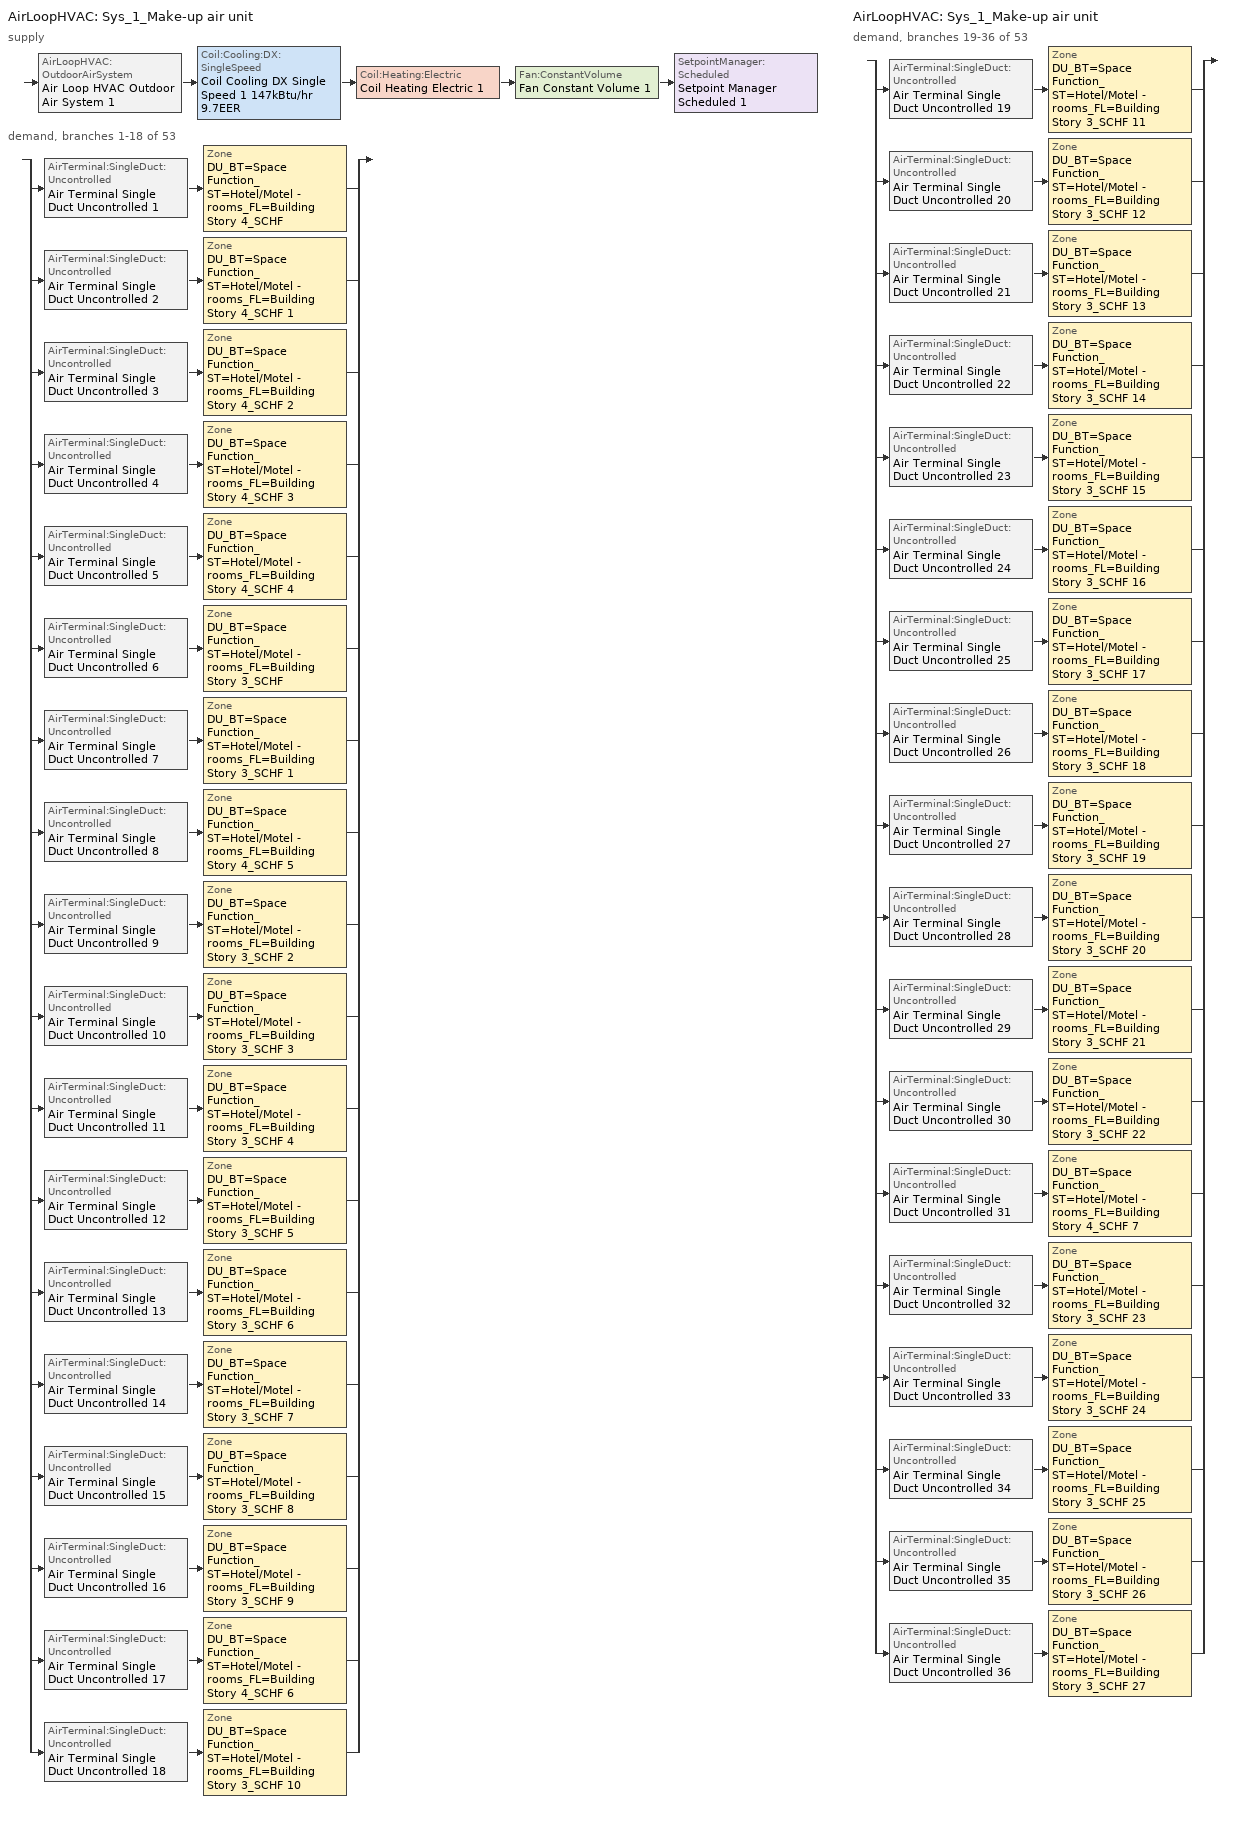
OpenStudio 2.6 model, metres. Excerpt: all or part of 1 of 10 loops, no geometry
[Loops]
AirLoopHVAC 'Sys_1_Make-up air unit'
 supply: AirLoopHVAC:OutdoorAirSystem 'Air Loop HVAC Outdoor Air System 1' > Coil:Cooling:DX:SingleSpeed 'Coil Cooling DX Single Speed 1 147kBtu/hr 9.7EER' > Coil:Heating:Electric 'Coil Heating Electric 1' > Fan:ConstantVolume 'Fan Constant Volume 1' > SetpointManager:Scheduled 'Setpoint Manager Scheduled 1'
 demand, branches 1-18 of 53: split
  | AirTerminal:SingleDuct:Uncontrolled 'Air Terminal Single Duct Uncontrolled 1' > Zone 'DU_BT=Space Function_ST=Hotel/Motel - rooms_FL=Building Story 4_SCHF'
  | AirTerminal:SingleDuct:Uncontrolled 'Air Terminal Single Duct Uncontrolled 2' > Zone 'DU_BT=Space Function_ST=Hotel/Motel - rooms_FL=Building Story 4_SCHF 1'
  | AirTerminal:SingleDuct:Uncontrolled 'Air Terminal Single Duct Uncontrolled 3' > Zone 'DU_BT=Space Function_ST=Hotel/Motel - rooms_FL=Building Story 4_SCHF 2'
  | AirTerminal:SingleDuct:Uncontrolled 'Air Terminal Single Duct Uncontrolled 4' > Zone 'DU_BT=Space Function_ST=Hotel/Motel - rooms_FL=Building Story 4_SCHF 3'
  | AirTerminal:SingleDuct:Uncontrolled 'Air Terminal Single Duct Uncontrolled 5' > Zone 'DU_BT=Space Function_ST=Hotel/Motel - rooms_FL=Building Story 4_SCHF 4'
  | AirTerminal:SingleDuct:Uncontrolled 'Air Terminal Single Duct Uncontrolled 6' > Zone 'DU_BT=Space Function_ST=Hotel/Motel - rooms_FL=Building Story 3_SCHF'
  | AirTerminal:SingleDuct:Uncontrolled 'Air Terminal Single Duct Uncontrolled 7' > Zone 'DU_BT=Space Function_ST=Hotel/Motel - rooms_FL=Building Story 3_SCHF 1'
  | AirTerminal:SingleDuct:Uncontrolled 'Air Terminal Single Duct Uncontrolled 8' > Zone 'DU_BT=Space Function_ST=Hotel/Motel - rooms_FL=Building Story 4_SCHF 5'
  | AirTerminal:SingleDuct:Uncontrolled 'Air Terminal Single Duct Uncontrolled 9' > Zone 'DU_BT=Space Function_ST=Hotel/Motel - rooms_FL=Building Story 3_SCHF 2'
  | AirTerminal:SingleDuct:Uncontrolled 'Air Terminal Single Duct Uncontrolled 10' > Zone 'DU_BT=Space Function_ST=Hotel/Motel - rooms_FL=Building Story 3_SCHF 3'
  | AirTerminal:SingleDuct:Uncontrolled 'Air Terminal Single Duct Uncontrolled 11' > Zone 'DU_BT=Space Function_ST=Hotel/Motel - rooms_FL=Building Story 3_SCHF 4'
  | AirTerminal:SingleDuct:Uncontrolled 'Air Terminal Single Duct Uncontrolled 12' > Zone 'DU_BT=Space Function_ST=Hotel/Motel - rooms_FL=Building Story 3_SCHF 5'
  | AirTerminal:SingleDuct:Uncontrolled 'Air Terminal Single Duct Uncontrolled 13' > Zone 'DU_BT=Space Function_ST=Hotel/Motel - rooms_FL=Building Story 3_SCHF 6'
  | AirTerminal:SingleDuct:Uncontrolled 'Air Terminal Single Duct Uncontrolled 14' > Zone 'DU_BT=Space Function_ST=Hotel/Motel - rooms_FL=Building Story 3_SCHF 7'
  | AirTerminal:SingleDuct:Uncontrolled 'Air Terminal Single Duct Uncontrolled 15' > Zone 'DU_BT=Space Function_ST=Hotel/Motel - rooms_FL=Building Story 3_SCHF 8'
  | AirTerminal:SingleDuct:Uncontrolled 'Air Terminal Single Duct Uncontrolled 16' > Zone 'DU_BT=Space Function_ST=Hotel/Motel - rooms_FL=Building Story 3_SCHF 9'
  | AirTerminal:SingleDuct:Uncontrolled 'Air Terminal Single Duct Uncontrolled 17' > Zone 'DU_BT=Space Function_ST=Hotel/Motel - rooms_FL=Building Story 4_SCHF 6'
  | AirTerminal:SingleDuct:Uncontrolled 'Air Terminal Single Duct Uncontrolled 18' > Zone 'DU_BT=Space Function_ST=Hotel/Motel - rooms_FL=Building Story 3_SCHF 10'
AirLoopHVAC 'Sys_1_Make-up air unit'
 demand, branches 19-36 of 53: split
  | AirTerminal:SingleDuct:Uncontrolled 'Air Terminal Single Duct Uncontrolled 19' > Zone 'DU_BT=Space Function_ST=Hotel/Motel - rooms_FL=Building Story 3_SCHF 11'
  | AirTerminal:SingleDuct:Uncontrolled 'Air Terminal Single Duct Uncontrolled 20' > Zone 'DU_BT=Space Function_ST=Hotel/Motel - rooms_FL=Building Story 3_SCHF 12'
  | AirTerminal:SingleDuct:Uncontrolled 'Air Terminal Single Duct Uncontrolled 21' > Zone 'DU_BT=Space Function_ST=Hotel/Motel - rooms_FL=Building Story 3_SCHF 13'
  | AirTerminal:SingleDuct:Uncontrolled 'Air Terminal Single Duct Uncontrolled 22' > Zone 'DU_BT=Space Function_ST=Hotel/Motel - rooms_FL=Building Story 3_SCHF 14'
  | AirTerminal:SingleDuct:Uncontrolled 'Air Terminal Single Duct Uncontrolled 23' > Zone 'DU_BT=Space Function_ST=Hotel/Motel - rooms_FL=Building Story 3_SCHF 15'
  | AirTerminal:SingleDuct:Uncontrolled 'Air Terminal Single Duct Uncontrolled 24' > Zone 'DU_BT=Space Function_ST=Hotel/Motel - rooms_FL=Building Story 3_SCHF 16'
  | AirTerminal:SingleDuct:Uncontrolled 'Air Terminal Single Duct Uncontrolled 25' > Zone 'DU_BT=Space Function_ST=Hotel/Motel - rooms_FL=Building Story 3_SCHF 17'
  | AirTerminal:SingleDuct:Uncontrolled 'Air Terminal Single Duct Uncontrolled 26' > Zone 'DU_BT=Space Function_ST=Hotel/Motel - rooms_FL=Building Story 3_SCHF 18'
  | AirTerminal:SingleDuct:Uncontrolled 'Air Terminal Single Duct Uncontrolled 27' > Zone 'DU_BT=Space Function_ST=Hotel/Motel - rooms_FL=Building Story 3_SCHF 19'
  | AirTerminal:SingleDuct:Uncontrolled 'Air Terminal Single Duct Uncontrolled 28' > Zone 'DU_BT=Space Function_ST=Hotel/Motel - rooms_FL=Building Story 3_SCHF 20'
  | AirTerminal:SingleDuct:Uncontrolled 'Air Terminal Single Duct Uncontrolled 29' > Zone 'DU_BT=Space Function_ST=Hotel/Motel - rooms_FL=Building Story 3_SCHF 21'
  | AirTerminal:SingleDuct:Uncontrolled 'Air Terminal Single Duct Uncontrolled 30' > Zone 'DU_BT=Space Function_ST=Hotel/Motel - rooms_FL=Building Story 3_SCHF 22'
  | AirTerminal:SingleDuct:Uncontrolled 'Air Terminal Single Duct Uncontrolled 31' > Zone 'DU_BT=Space Function_ST=Hotel/Motel - rooms_FL=Building Story 4_SCHF 7'
  | AirTerminal:SingleDuct:Uncontrolled 'Air Terminal Single Duct Uncontrolled 32' > Zone 'DU_BT=Space Function_ST=Hotel/Motel - rooms_FL=Building Story 3_SCHF 23'
  | AirTerminal:SingleDuct:Uncontrolled 'Air Terminal Single Duct Uncontrolled 33' > Zone 'DU_BT=Space Function_ST=Hotel/Motel - rooms_FL=Building Story 3_SCHF 24'
  | AirTerminal:SingleDuct:Uncontrolled 'Air Terminal Single Duct Uncontrolled 34' > Zone 'DU_BT=Space Function_ST=Hotel/Motel - rooms_FL=Building Story 3_SCHF 25'
  | AirTerminal:SingleDuct:Uncontrolled 'Air Terminal Single Duct Uncontrolled 35' > Zone 'DU_BT=Space Function_ST=Hotel/Motel - rooms_FL=Building Story 3_SCHF 26'
  | AirTerminal:SingleDuct:Uncontrolled 'Air Terminal Single Duct Uncontrolled 36' > Zone 'DU_BT=Space Function_ST=Hotel/Motel - rooms_FL=Building Story 3_SCHF 27'
[Sizing:Zone] Zone Cooling Design Supply Air Temperature Input Method=SupplyAirTemperature; Zone Cooling Design Supply Air Temperature {C}=13; Zone Cooling Design Supply Air Temperature Difference {deltaC}=11.11; Zone Heating Design Supply Air Temperature Input Method=SupplyAirTemperature; Zone Heating Design Supply Air Temperature {C}=43; Zone Heating Design Supply Air Temperature Difference {deltaC}=11.11; Zone Cooling Design Supply Air Humidity Ratio {kg-H2O/kg-air}=0.0085; Zone Heating Design Supply Air Humidity Ratio {kg-H2O/kg-air}=0.008; Zone Heating Sizing Factor=1.3; Zone Cooling Sizing Factor=1.1; Cooling Design Air Flow Method=DesignDay; Heating Design Air Flow Method=DesignDay; Account for Dedicated Outdoor Air System=No; Dedicated Outdoor Air System Control Strategy=NeutralSupplyAir; Dedicated Outdoor Air Low Setpoint Temperature for Design {C}=autosize; Dedicated Outdoor Air High Setpoint Temperature for Design {C}=autosize
DU_BT=Space Function_ST=Hotel/Motel - rooms_FL=Building Story 4_SCHF; DU_BT=Space Function_ST=Hotel/Motel - rooms_FL=Building Story 4_SCHF 1; DU_BT=Space Function_ST=Hotel/Motel - rooms_FL=Building Story 4_SCHF 2; DU_BT=Space Function_ST=Hotel/Motel - rooms_FL=Building Story 4_SCHF 3; DU_BT=Space Function_ST=Hotel/Motel - rooms_FL=Building Story 4_SCHF 4; DU_BT=Space Function_ST=Hotel/Motel - rooms_FL=Building Story 3_SCHF; DU_BT=Space Function_ST=Hotel/Motel - rooms_FL=Building Story 3_SCHF 1; DU_BT=Space Function_ST=Hotel/Motel - rooms_FL=Building Story 4_SCHF 5; DU_BT=Space Function_ST=Hotel/Motel - rooms_FL=Building Story 3_SCHF 2; DU_BT=Space Function_ST=Hotel/Motel - rooms_FL=Building Story 3_SCHF 3; DU_BT=Space Function_ST=Hotel/Motel - rooms_FL=Building Story 3_SCHF 4; DU_BT=Space Function_ST=Hotel/Motel - rooms_FL=Building Story 3_SCHF 5; DU_BT=Space Function_ST=Hotel/Motel - rooms_FL=Building Story 3_SCHF 6; DU_BT=Space Function_ST=Hotel/Motel - rooms_FL=Building Story 3_SCHF 7; DU_BT=Space Function_ST=Hotel/Motel - rooms_FL=Building Story 3_SCHF 8; DU_BT=Space Function_ST=Hotel/Motel - rooms_FL=Building Story 3_SCHF 9; DU_BT=Space Function_ST=Hotel/Motel - rooms_FL=Building Story 4_SCHF 6; DU_BT=Space Function_ST=Hotel/Motel - rooms_FL=Building Story 3_SCHF 10; DU_BT=Space Function_ST=Hotel/Motel - rooms_FL=Building Story 3_SCHF 11; DU_BT=Space Function_ST=Hotel/Motel - rooms_FL=Building Story 3_SCHF 12; DU_BT=Space Function_ST=Hotel/Motel - rooms_FL=Building Story 3_SCHF 13; DU_BT=Space Function_ST=Hotel/Motel - rooms_FL=Building Story 3_SCHF 14; DU_BT=Space Function_ST=Hotel/Motel - rooms_FL=Building Story 3_SCHF 15; DU_BT=Space Function_ST=Hotel/Motel - rooms_FL=Building Story 3_SCHF 16; DU_BT=Space Function_ST=Hotel/Motel - rooms_FL=Building Story 3_SCHF 17; DU_BT=Space Function_ST=Hotel/Motel - rooms_FL=Building Story 3_SCHF 18; DU_BT=Space Function_ST=Hotel/Motel - rooms_FL=Building Story 3_SCHF 19; DU_BT=Space Function_ST=Hotel/Motel - rooms_FL=Building Story 3_SCHF 20; DU_BT=Space Function_ST=Hotel/Motel - rooms_FL=Building Story 3_SCHF 21; DU_BT=Space Function_ST=Hotel/Motel - rooms_FL=Building Story 3_SCHF 22; DU_BT=Space Function_ST=Hotel/Motel - rooms_FL=Building Story 4_SCHF 7; DU_BT=Space Function_ST=Hotel/Motel - rooms_FL=Building Story 3_SCHF 23; DU_BT=Space Function_ST=Hotel/Motel - rooms_FL=Building Story 3_SCHF 24; DU_BT=Space Function_ST=Hotel/Motel - rooms_FL=Building Story 3_SCHF 25; DU_BT=Space Function_ST=Hotel/Motel - rooms_FL=Building Story 3_SCHF 26; DU_BT=Space Function_ST=Hotel/Motel - rooms_FL=Building Story 3_SCHF 27
[Zone equipment]
DU_BT=Space Function_ST=Hotel/Motel - rooms_FL=Building Story 4_SCHF: DU_BT=Space Function_ST=Hotel/Motel - rooms_FL=Building Story 4_SCHF PTAC, Zone HVAC Baseboard Convective Electric 1, Air Terminal Single Duct Uncontrolled 1
DU_BT=Space Function_ST=Hotel/Motel - rooms_FL=Building Story 4_SCHF 1: DU_BT=Space Function_ST=Hotel/Motel - rooms_FL=Building Story 4_SCHF 1 PTAC, Zone HVAC Baseboard Convective Electric 2, Air Terminal Single Duct Uncontrolled 2
DU_BT=Space Function_ST=Hotel/Motel - rooms_FL=Building Story 4_SCHF 2: DU_BT=Space Function_ST=Hotel/Motel - rooms_FL=Building Story 4_SCHF 2 PTAC, Zone HVAC Baseboard Convective Electric 3, Air Terminal Single Duct Uncontrolled 3
DU_BT=Space Function_ST=Hotel/Motel - rooms_FL=Building Story 4_SCHF 3: DU_BT=Space Function_ST=Hotel/Motel - rooms_FL=Building Story 4_SCHF 3 PTAC, Zone HVAC Baseboard Convective Electric 4, Air Terminal Single Duct Uncontrolled 4
DU_BT=Space Function_ST=Hotel/Motel - rooms_FL=Building Story 4_SCHF 4: DU_BT=Space Function_ST=Hotel/Motel - rooms_FL=Building Story 4_SCHF 4 PTAC, Zone HVAC Baseboard Convective Electric 5, Air Terminal Single Duct Uncontrolled 5
DU_BT=Space Function_ST=Hotel/Motel - rooms_FL=Building Story 3_SCHF: DU_BT=Space Function_ST=Hotel/Motel - rooms_FL=Building Story 3_SCHF PTAC, Zone HVAC Baseboard Convective Electric 6, Air Terminal Single Duct Uncontrolled 6
DU_BT=Space Function_ST=Hotel/Motel - rooms_FL=Building Story 3_SCHF 1: DU_BT=Space Function_ST=Hotel/Motel - rooms_FL=Building Story 3_SCHF 1 PTAC, Zone HVAC Baseboard Convective Electric 7, Air Terminal Single Duct Uncontrolled 7
DU_BT=Space Function_ST=Hotel/Motel - rooms_FL=Building Story 4_SCHF 5: DU_BT=Space Function_ST=Hotel/Motel - rooms_FL=Building Story 4_SCHF 5 PTAC, Zone HVAC Baseboard Convective Electric 8, Air Terminal Single Duct Uncontrolled 8
DU_BT=Space Function_ST=Hotel/Motel - rooms_FL=Building Story 3_SCHF 2: DU_BT=Space Function_ST=Hotel/Motel - rooms_FL=Building Story 3_SCHF 2 PTAC, Zone HVAC Baseboard Convective Electric 9, Air Terminal Single Duct Uncontrolled 9
DU_BT=Space Function_ST=Hotel/Motel - rooms_FL=Building Story 3_SCHF 3: DU_BT=Space Function_ST=Hotel/Motel - rooms_FL=Building Story 3_SCHF 3 PTAC, Zone HVAC Baseboard Convective Electric 10, Air Terminal Single Duct Uncontrolled 10
DU_BT=Space Function_ST=Hotel/Motel - rooms_FL=Building Story 3_SCHF 4: DU_BT=Space Function_ST=Hotel/Motel - rooms_FL=Building Story 3_SCHF 4 PTAC, Zone HVAC Baseboard Convective Electric 11, Air Terminal Single Duct Uncontrolled 11
DU_BT=Space Function_ST=Hotel/Motel - rooms_FL=Building Story 3_SCHF 5: DU_BT=Space Function_ST=Hotel/Motel - rooms_FL=Building Story 3_SCHF 5 PTAC, Zone HVAC Baseboard Convective Electric 12, Air Terminal Single Duct Uncontrolled 12
DU_BT=Space Function_ST=Hotel/Motel - rooms_FL=Building Story 3_SCHF 6: DU_BT=Space Function_ST=Hotel/Motel - rooms_FL=Building Story 3_SCHF 6 PTAC, Zone HVAC Baseboard Convective Electric 13, Air Terminal Single Duct Uncontrolled 13
DU_BT=Space Function_ST=Hotel/Motel - rooms_FL=Building Story 3_SCHF 7: DU_BT=Space Function_ST=Hotel/Motel - rooms_FL=Building Story 3_SCHF 7 PTAC, Zone HVAC Baseboard Convective Electric 14, Air Terminal Single Duct Uncontrolled 14
DU_BT=Space Function_ST=Hotel/Motel - rooms_FL=Building Story 3_SCHF 8: DU_BT=Space Function_ST=Hotel/Motel - rooms_FL=Building Story 3_SCHF 8 PTAC, Zone HVAC Baseboard Convective Electric 15, Air Terminal Single Duct Uncontrolled 15
DU_BT=Space Function_ST=Hotel/Motel - rooms_FL=Building Story 3_SCHF 9: DU_BT=Space Function_ST=Hotel/Motel - rooms_FL=Building Story 3_SCHF 9 PTAC, Zone HVAC Baseboard Convective Electric 16, Air Terminal Single Duct Uncontrolled 16
DU_BT=Space Function_ST=Hotel/Motel - rooms_FL=Building Story 4_SCHF 6: DU_BT=Space Function_ST=Hotel/Motel - rooms_FL=Building Story 4_SCHF 6 PTAC, Zone HVAC Baseboard Convective Electric 17, Air Terminal Single Duct Uncontrolled 17
DU_BT=Space Function_ST=Hotel/Motel - rooms_FL=Building Story 3_SCHF 10: DU_BT=Space Function_ST=Hotel/Motel - rooms_FL=Building Story 3_SCHF 10 PTAC, Zone HVAC Baseboard Convective Electric 18, Air Terminal Single Duct Uncontrolled 18
DU_BT=Space Function_ST=Hotel/Motel - rooms_FL=Building Story 3_SCHF 11: DU_BT=Space Function_ST=Hotel/Motel - rooms_FL=Building Story 3_SCHF 11 PTAC, Zone HVAC Baseboard Convective Electric 19, Air Terminal Single Duct Uncontrolled 19
DU_BT=Space Function_ST=Hotel/Motel - rooms_FL=Building Story 3_SCHF 12: DU_BT=Space Function_ST=Hotel/Motel - rooms_FL=Building Story 3_SCHF 12 PTAC, Zone HVAC Baseboard Convective Electric 20, Air Terminal Single Duct Uncontrolled 20
DU_BT=Space Function_ST=Hotel/Motel - rooms_FL=Building Story 3_SCHF 13: DU_BT=Space Function_ST=Hotel/Motel - rooms_FL=Building Story 3_SCHF 13 PTAC, Zone HVAC Baseboard Convective Electric 21, Air Terminal Single Duct Uncontrolled 21
DU_BT=Space Function_ST=Hotel/Motel - rooms_FL=Building Story 3_SCHF 14: DU_BT=Space Function_ST=Hotel/Motel - rooms_FL=Building Story 3_SCHF 14 PTAC, Zone HVAC Baseboard Convective Electric 22, Air Terminal Single Duct Uncontrolled 22
DU_BT=Space Function_ST=Hotel/Motel - rooms_FL=Building Story 3_SCHF 15: DU_BT=Space Function_ST=Hotel/Motel - rooms_FL=Building Story 3_SCHF 15 PTAC, Zone HVAC Baseboard Convective Electric 23, Air Terminal Single Duct Uncontrolled 23
DU_BT=Space Function_ST=Hotel/Motel - rooms_FL=Building Story 3_SCHF 16: DU_BT=Space Function_ST=Hotel/Motel - rooms_FL=Building Story 3_SCHF 16 PTAC, Zone HVAC Baseboard Convective Electric 24, Air Terminal Single Duct Uncontrolled 24
DU_BT=Space Function_ST=Hotel/Motel - rooms_FL=Building Story 3_SCHF 17: DU_BT=Space Function_ST=Hotel/Motel - rooms_FL=Building Story 3_SCHF 17 PTAC, Zone HVAC Baseboard Convective Electric 25, Air Terminal Single Duct Uncontrolled 25
DU_BT=Space Function_ST=Hotel/Motel - rooms_FL=Building Story 3_SCHF 18: DU_BT=Space Function_ST=Hotel/Motel - rooms_FL=Building Story 3_SCHF 18 PTAC, Zone HVAC Baseboard Convective Electric 26, Air Terminal Single Duct Uncontrolled 26
DU_BT=Space Function_ST=Hotel/Motel - rooms_FL=Building Story 3_SCHF 19: DU_BT=Space Function_ST=Hotel/Motel - rooms_FL=Building Story 3_SCHF 19 PTAC, Zone HVAC Baseboard Convective Electric 27, Air Terminal Single Duct Uncontrolled 27
DU_BT=Space Function_ST=Hotel/Motel - rooms_FL=Building Story 3_SCHF 20: DU_BT=Space Function_ST=Hotel/Motel - rooms_FL=Building Story 3_SCHF 20 PTAC, Zone HVAC Baseboard Convective Electric 28, Air Terminal Single Duct Uncontrolled 28
DU_BT=Space Function_ST=Hotel/Motel - rooms_FL=Building Story 3_SCHF 21: DU_BT=Space Function_ST=Hotel/Motel - rooms_FL=Building Story 3_SCHF 21 PTAC, Zone HVAC Baseboard Convective Electric 29, Air Terminal Single Duct Uncontrolled 29
DU_BT=Space Function_ST=Hotel/Motel - rooms_FL=Building Story 3_SCHF 22: DU_BT=Space Function_ST=Hotel/Motel - rooms_FL=Building Story 3_SCHF 22 PTAC, Zone HVAC Baseboard Convective Electric 30, Air Terminal Single Duct Uncontrolled 30
DU_BT=Space Function_ST=Hotel/Motel - rooms_FL=Building Story 4_SCHF 7: DU_BT=Space Function_ST=Hotel/Motel - rooms_FL=Building Story 4_SCHF 7 PTAC, Zone HVAC Baseboard Convective Electric 31, Air Terminal Single Duct Uncontrolled 31
DU_BT=Space Function_ST=Hotel/Motel - rooms_FL=Building Story 3_SCHF 23: DU_BT=Space Function_ST=Hotel/Motel - rooms_FL=Building Story 3_SCHF 23 PTAC, Zone HVAC Baseboard Convective Electric 32, Air Terminal Single Duct Uncontrolled 32
DU_BT=Space Function_ST=Hotel/Motel - rooms_FL=Building Story 3_SCHF 24: DU_BT=Space Function_ST=Hotel/Motel - rooms_FL=Building Story 3_SCHF 24 PTAC, Zone HVAC Baseboard Convective Electric 33, Air Terminal Single Duct Uncontrolled 33
DU_BT=Space Function_ST=Hotel/Motel - rooms_FL=Building Story 3_SCHF 25: DU_BT=Space Function_ST=Hotel/Motel - rooms_FL=Building Story 3_SCHF 25 PTAC, Zone HVAC Baseboard Convective Electric 34, Air Terminal Single Duct Uncontrolled 34
DU_BT=Space Function_ST=Hotel/Motel - rooms_FL=Building Story 3_SCHF 26: DU_BT=Space Function_ST=Hotel/Motel - rooms_FL=Building Story 3_SCHF 26 PTAC, Zone HVAC Baseboard Convective Electric 35, Air Terminal Single Duct Uncontrolled 35
DU_BT=Space Function_ST=Hotel/Motel - rooms_FL=Building Story 3_SCHF 27: DU_BT=Space Function_ST=Hotel/Motel - rooms_FL=Building Story 3_SCHF 27 PTAC, Zone HVAC Baseboard Convective Electric 36, Air Terminal Single Duct Uncontrolled 36
[AirLoopHVAC]
Sys_1_Make-up air unit: Availability Schedule=Sys_1_Make-up air unit Occ Sch; Design Supply Air Flow Rate {m3/s}=AutoSize
[Sizing:System]
Sys_1_Make-up air unit: Type of Load to Size On=VentilationRequirement; Design Outdoor Air Flow Rate {m3/s}=Autosize; Minimum System Air Flow Ratio=1; Preheat Design Temperature {C}=7; Preheat Design Humidity Ratio {kg-H2O/kg-Air}=0.008; Precool Design Temperature {C}=13; Precool Design Humidity Ratio {kg-H2O/kg-Air}=0.008; Central Cooling Design Supply Air Temperature {C}=13; Central Heating Design Supply Air Temperature {C}=43; Sizing Option=NonCoincident; 100% Outdoor Air in Cooling=Yes; 100% Outdoor Air in Heating=Yes; Central Cooling Design Supply Air Humidity Ratio {kg-H2O/kg-Air}=0.0085; Central Heating Design Supply Air Humidity Ratio {kg-H2O/kg-Air}=0.008; Cooling Design Air Flow Method=DesignDay; Cooling Design Air Flow Rate {m3/s}=0; Heating Design Air Flow Method=DesignDay; Heating Design Air Flow Rate {m3/s}=0; System Outdoor Air Method=ZoneSum; Zone Maximum Outdoor Air Fraction=1; Cooling Supply Air Flow Rate Per Floor Area {m3/s-m2}=0.00996765; Cooling Fraction of Autosized Cooling Supply Air Flow Rate=1; Cooling Supply Air Flow Rate Per Unit Cooling Capacity {m3/s-W}=3.94755e-05; Heating Supply Air Flow Rate Per Floor Area {m3/s-m2}=0.00996765; Heating Fraction of Autosized Heating Supply Air Flow Rate=1; Heating Fraction of Autosized Cooling Supply Air Flow Rate=1; Heating Supply Air Flow Rate Per Unit Heating Capacity {m3/s-W}=3.15882e-05; Cooling Design Capacity Method=CoolingDesignCapacity; Cooling Design Capacity {W}=autosize; Cooling Design Capacity Per Floor Area {W/m2}=234.7; Fraction of Autosized Cooling Design Capacity=1; Heating Design Capacity Method=HeatingDesignCapacity; Heating Design Capacity {W}=autosize; Heating Design Capacity Per Floor Area {W/m2}=157; Fraction of Autosized Heating Design Capacity=1; Central Cooling Capacity Control Method=OnOff
[Fan:ConstantVolume] Availability Schedule=Always On Discrete; Fan Efficiency=0.39975; Pressure Rise {Pa}=640; Maximum Flow Rate {m3/s}=AutoSize; Motor Efficiency=0.615
Fan Constant Volume 1; Fan Constant Volume 2; Fan Constant Volume 3; Fan Constant Volume 4; Fan Constant Volume 5; Fan Constant Volume 6; Fan Constant Volume 7; Fan Constant Volume 8; Fan Constant Volume 9; Fan Constant Volume 10; Fan Constant Volume 11; Fan Constant Volume 12; Fan Constant Volume 13; Fan Constant Volume 14; Fan Constant Volume 15; Fan Constant Volume 16; Fan Constant Volume 17; Fan Constant Volume 18; Fan Constant Volume 19; Fan Constant Volume 20; Fan Constant Volume 21; Fan Constant Volume 22; Fan Constant Volume 23; Fan Constant Volume 24; Fan Constant Volume 25; Fan Constant Volume 26; Fan Constant Volume 27; Fan Constant Volume 28; Fan Constant Volume 29; Fan Constant Volume 30; Fan Constant Volume 31; Fan Constant Volume 32; Fan Constant Volume 33; Fan Constant Volume 34; Fan Constant Volume 35; Fan Constant Volume 36; Fan Constant Volume 37
[Coil:Heating:Electric]
Name | Availability Schedule
Coil Heating Electric 1 | Always On Discrete
Coil Heating Electric 2; Coil Heating Electric 3; Coil Heating Electric 4; Coil Heating Electric 5; Coil Heating Electric 6; Coil Heating Electric 7; Coil Heating Electric 8; Coil Heating Electric 9; Coil Heating Electric 10; Coil Heating Electric 11; Coil Heating Electric 12; Coil Heating Electric 13; Coil Heating Electric 14; Coil Heating Electric 15; Coil Heating Electric 16; Coil Heating Electric 17; Coil Heating Electric 18; Coil Heating Electric 19; Coil Heating Electric 20; Coil Heating Electric 21; Coil Heating Electric 22; Coil Heating Electric 23; Coil Heating Electric 24; Coil Heating Electric 25; Coil Heating Electric 26; Coil Heating Electric 27; Coil Heating Electric 28; Coil Heating Electric 29; Coil Heating Electric 30; Coil Heating Electric 31; Coil Heating Electric 32; Coil Heating Electric 33; Coil Heating Electric 34; Coil Heating Electric 35; Coil Heating Electric 36; Coil Heating Electric 37 | ON_OFF_ALWAYS_OFF
[Coil:Cooling:DX:SingleSpeed] Availability Schedule=Always On Discrete; Rated Total Cooling Capacity {W}=autosize; Rated Sensible Heat Ratio=autosize; Rated Air Flow Rate {m3/s}=autosize; Rated Evaporator Fan Power Per Volume Flow Rate {W/(m3/s)}=773.3; Total Cooling Capacity Function of Temperature Curve=DXCOOL-NECB2011-REF-CAPFT; Total Cooling Capacity Function of Flow Fraction Curve=DXCOOL-NECB2011-REF-CAPFFLOW; Energy Input Ratio Function of Temperature Curve=DXCOOL-NECB2011-REF-COOLEIRFT; Energy Input Ratio Function of Flow Fraction Curve=DXCOOL-NECB2011-REF-COOLEIRFFLOW; Part Load Fraction Correlation Curve=DXCOOL-NECB2011-REF-COOLPLFFPLR; Condenser Type=AirCooled; Evaporative Condenser Effectiveness=0; Evaporative Condenser Air Flow Rate {m3/s}=Autosize; Evaporative Condenser Pump Rated Power Consumption {W}=Autosize; Crankcase Heater Capacity {W}=0; Maximum Outdoor Dry-Bulb Temperature for Crankcase Heater Operation {C}=0; Basin Heater Capacity {W/K}=0; Basin Heater Setpoint Temperature {C}=10
Name | Rated COP {W/W}
Coil Cooling DX Single Speed 1 147kBtu/hr 9.7EER | 3.39025
Coil Cooling DX Single Speed 2 8kBtu/hr 10.7EER | 3.6212
Coil Cooling DX Single Speed 3 9kBtu/hr 10.7EER | 3.61257
Coil Cooling DX Single Speed 4 9kBtu/hr 10.7EER; Coil Cooling DX Single Speed 6 9kBtu/hr 10.7EER; Coil Cooling DX Single Speed 32 9kBtu/hr 10.7EER | 3.61218
Coil Cooling DX Single Speed 5 9kBtu/hr 10.7EER | 3.61229
Coil Cooling DX Single Speed 7 2kBtu/hr 11.0EER | 3.72237
Coil Cooling DX Single Speed 8 2kBtu/hr 11.0EER; Coil Cooling DX Single Speed 10 2kBtu/hr 11.0EER; Coil Cooling DX Single Speed 11 2kBtu/hr 11.0EER; Coil Cooling DX Single Speed 12 2kBtu/hr 11.0EER; Coil Cooling DX Single Speed 13 2kBtu/hr 11.0EER; Coil Cooling DX Single Speed 15 2kBtu/hr 11.0EER; Coil Cooling DX Single Speed 16 2kBtu/hr 11.0EER; Coil Cooling DX Single Speed 17 2kBtu/hr 11.0EER; Coil Cooling DX Single Speed 19 2kBtu/hr 11.0EER; Coil Cooling DX Single Speed 22 2kBtu/hr 11.0EER; Coil Cooling DX Single Speed 27 2kBtu/hr 11.0EER; Coil Cooling DX Single Speed 28 2kBtu/hr 11.0EER; Coil Cooling DX Single Speed 30 2kBtu/hr 11.0EER; Coil Cooling DX Single Speed 36 2kBtu/hr 11.0EER | 3.7224
Coil Cooling DX Single Speed 9 9kBtu/hr 10.7EER | 3.6122
Coil Cooling DX Single Speed 14 2kBtu/hr 11.0EER; Coil Cooling DX Single Speed 34 2kBtu/hr 11.0EER | 3.72239
Coil Cooling DX Single Speed 18 13kBtu/hr 9.8EER | 3.31421
Coil Cooling DX Single Speed 20 3kBtu/hr 11.0EER; Coil Cooling DX Single Speed 25 3kBtu/hr 11.0EER; Coil Cooling DX Single Speed 29 3kBtu/hr 11.0EER; Coil Cooling DX Single Speed 35 3kBtu/hr 11.0EER; Coil Cooling DX Single Speed 37 3kBtu/hr 11.0EER | 3.72404
Coil Cooling DX Single Speed 21 3kBtu/hr 11.0EER | 3.72383
Coil Cooling DX Single Speed 23 3kBtu/hr 11.0EER | 3.72384
Coil Cooling DX Single Speed 24 10kBtu/hr 10.4EER | 3.5281
Coil Cooling DX Single Speed 26 10kBtu/hr 10.4EER | 3.5338
Coil Cooling DX Single Speed 31 10kBtu/hr 10.4EER | 3.51143
Coil Cooling DX Single Speed 33 9kBtu/hr 10.5EER | 3.54974
[Controller:OutdoorAir]
Controller Outdoor Air 1: Minimum Outdoor Air Flow Rate {m3/s}=autosize; Maximum Outdoor Air Flow Rate {m3/s}=Autosize; Economizer Control Type=DifferentialEnthalpy; Economizer Control Action Type=ModulateFlow; Lockout Type=NoLockout; Minimum Limit Type=FixedMinimum; Minimum Outdoor Air Schedule=Sys_1_Make-up air unit Occ Sch; Controller Mechanical Ventilation=Controller Mechanical Ventilation 1; High Humidity Control=No; Heat Recovery Bypass Control Type=BypassWhenWithinEconomizerLimits
[Controller:MechanicalVentilation]
Controller Mechanical Ventilation 1: Availability Schedule=Always On Discrete; System Outdoor Air Method=ZoneSum
[AirLoopHVAC:OutdoorAirSystem]
Air Loop HVAC Outdoor Air System 1: Controller=Controller Outdoor Air 1
[SetpointManager:Scheduled]
Setpoint Manager Scheduled 1: Control Variable=Temperature; Schedule=Makeup-Air Unit Supply Air Temp
[ZoneHVAC:PackagedTerminalAirConditioner] Availability Schedule=Always On Discrete; Supply Air Flow Rate During Cooling Operation {m3/s}=Autosize; Supply Air Flow Rate During Heating Operation {m3/s}=Autosize; Supply Air Flow Rate When No Cooling or Heating is Needed {m3/s}=Autosize; Outdoor Air Flow Rate During Cooling Operation {m3/s}=1e-05; Outdoor Air Flow Rate During Heating Operation {m3/s}=1e-05; Outdoor Air Flow Rate When No Cooling or Heating is Needed {m3/s}=1e-05; Fan Placement=DrawThrough
Name | Supply Air Fan | Heating Coil | Cooling Coil
DU_BT=Space Function_ST=Hotel/Motel - rooms_FL=Building Story 4_SCHF PTAC | Fan Constant Volume 2 | Coil Heating Electric 2 | Coil Cooling DX Single Speed 2 8kBtu/hr 10.7EER
DU_BT=Space Function_ST=Hotel/Motel - rooms_FL=Building Story 4_SCHF 1 PTAC | Fan Constant Volume 3 | Coil Heating Electric 3 | Coil Cooling DX Single Speed 3 9kBtu/hr 10.7EER
DU_BT=Space Function_ST=Hotel/Motel - rooms_FL=Building Story 4_SCHF 2 PTAC | Fan Constant Volume 4 | Coil Heating Electric 4 | Coil Cooling DX Single Speed 4 9kBtu/hr 10.7EER
DU_BT=Space Function_ST=Hotel/Motel - rooms_FL=Building Story 4_SCHF 3 PTAC | Fan Constant Volume 5 | Coil Heating Electric 5 | Coil Cooling DX Single Speed 5 9kBtu/hr 10.7EER
DU_BT=Space Function_ST=Hotel/Motel - rooms_FL=Building Story 4_SCHF 4 PTAC | Fan Constant Volume 6 | Coil Heating Electric 6 | Coil Cooling DX Single Speed 6 9kBtu/hr 10.7EER
DU_BT=Space Function_ST=Hotel/Motel - rooms_FL=Building Story 3_SCHF PTAC | Fan Constant Volume 7 | Coil Heating Electric 7 | Coil Cooling DX Single Speed 7 2kBtu/hr 11.0EER
DU_BT=Space Function_ST=Hotel/Motel - rooms_FL=Building Story 3_SCHF 1 PTAC | Fan Constant Volume 8 | Coil Heating Electric 8 | Coil Cooling DX Single Speed 8 2kBtu/hr 11.0EER
DU_BT=Space Function_ST=Hotel/Motel - rooms_FL=Building Story 4_SCHF 5 PTAC | Fan Constant Volume 9 | Coil Heating Electric 9 | Coil Cooling DX Single Speed 9 9kBtu/hr 10.7EER
DU_BT=Space Function_ST=Hotel/Motel - rooms_FL=Building Story 3_SCHF 2 PTAC | Fan Constant Volume 10 | Coil Heating Electric 10 | Coil Cooling DX Single Speed 10 2kBtu/hr 11.0EER
DU_BT=Space Function_ST=Hotel/Motel - rooms_FL=Building Story 3_SCHF 3 PTAC | Fan Constant Volume 11 | Coil Heating Electric 11 | Coil Cooling DX Single Speed 11 2kBtu/hr 11.0EER
DU_BT=Space Function_ST=Hotel/Motel - rooms_FL=Building Story 3_SCHF 4 PTAC | Fan Constant Volume 12 | Coil Heating Electric 12 | Coil Cooling DX Single Speed 12 2kBtu/hr 11.0EER
DU_BT=Space Function_ST=Hotel/Motel - rooms_FL=Building Story 3_SCHF 5 PTAC | Fan Constant Volume 13 | Coil Heating Electric 13 | Coil Cooling DX Single Speed 13 2kBtu/hr 11.0EER
DU_BT=Space Function_ST=Hotel/Motel - rooms_FL=Building Story 3_SCHF 6 PTAC | Fan Constant Volume 14 | Coil Heating Electric 14 | Coil Cooling DX Single Speed 14 2kBtu/hr 11.0EER
DU_BT=Space Function_ST=Hotel/Motel - rooms_FL=Building Story 3_SCHF 7 PTAC | Fan Constant Volume 15 | Coil Heating Electric 15 | Coil Cooling DX Single Speed 15 2kBtu/hr 11.0EER
DU_BT=Space Function_ST=Hotel/Motel - rooms_FL=Building Story 3_SCHF 8 PTAC | Fan Constant Volume 16 | Coil Heating Electric 16 | Coil Cooling DX Single Speed 16 2kBtu/hr 11.0EER
DU_BT=Space Function_ST=Hotel/Motel - rooms_FL=Building Story 3_SCHF 9 PTAC | Fan Constant Volume 17 | Coil Heating Electric 17 | Coil Cooling DX Single Speed 17 2kBtu/hr 11.0EER
DU_BT=Space Function_ST=Hotel/Motel - rooms_FL=Building Story 4_SCHF 6 PTAC | Fan Constant Volume 18 | Coil Heating Electric 18 | Coil Cooling DX Single Speed 18 13kBtu/hr 9.8EER
DU_BT=Space Function_ST=Hotel/Motel - rooms_FL=Building Story 3_SCHF 10 PTAC | Fan Constant Volume 19 | Coil Heating Electric 19 | Coil Cooling DX Single Speed 19 2kBtu/hr 11.0EER
DU_BT=Space Function_ST=Hotel/Motel - rooms_FL=Building Story 3_SCHF 11 PTAC | Fan Constant Volume 20 | Coil Heating Electric 20 | Coil Cooling DX Single Speed 20 3kBtu/hr 11.0EER
DU_BT=Space Function_ST=Hotel/Motel - rooms_FL=Building Story 3_SCHF 12 PTAC | Fan Constant Volume 21 | Coil Heating Electric 21 | Coil Cooling DX Single Speed 21 3kBtu/hr 11.0EER
DU_BT=Space Function_ST=Hotel/Motel - rooms_FL=Building Story 3_SCHF 13 PTAC | Fan Constant Volume 22 | Coil Heating Electric 22 | Coil Cooling DX Single Speed 22 2kBtu/hr 11.0EER
DU_BT=Space Function_ST=Hotel/Motel - rooms_FL=Building Story 3_SCHF 14 PTAC | Fan Constant Volume 23 | Coil Heating Electric 23 | Coil Cooling DX Single Speed 23 3kBtu/hr 11.0EER
DU_BT=Space Function_ST=Hotel/Motel - rooms_FL=Building Story 3_SCHF 15 PTAC | Fan Constant Volume 24 | Coil Heating Electric 24 | Coil Cooling DX Single Speed 24 10kBtu/hr 10.4EER
DU_BT=Space Function_ST=Hotel/Motel - rooms_FL=Building Story 3_SCHF 16 PTAC | Fan Constant Volume 25 | Coil Heating Electric 25 | Coil Cooling DX Single Speed 25 3kBtu/hr 11.0EER
DU_BT=Space Function_ST=Hotel/Motel - rooms_FL=Building Story 3_SCHF 17 PTAC | Fan Constant Volume 26 | Coil Heating Electric 26 | Coil Cooling DX Single Speed 26 10kBtu/hr 10.4EER
DU_BT=Space Function_ST=Hotel/Motel - rooms_FL=Building Story 3_SCHF 18 PTAC | Fan Constant Volume 27 | Coil Heating Electric 27 | Coil Cooling DX Single Speed 27 2kBtu/hr 11.0EER
DU_BT=Space Function_ST=Hotel/Motel - rooms_FL=Building Story 3_SCHF 19 PTAC | Fan Constant Volume 28 | Coil Heating Electric 28 | Coil Cooling DX Single Speed 28 2kBtu/hr 11.0EER
DU_BT=Space Function_ST=Hotel/Motel - rooms_FL=Building Story 3_SCHF 20 PTAC | Fan Constant Volume 29 | Coil Heating Electric 29 | Coil Cooling DX Single Speed 29 3kBtu/hr 11.0EER
DU_BT=Space Function_ST=Hotel/Motel - rooms_FL=Building Story 3_SCHF 21 PTAC | Fan Constant Volume 30 | Coil Heating Electric 30 | Coil Cooling DX Single Speed 30 2kBtu/hr 11.0EER
DU_BT=Space Function_ST=Hotel/Motel - rooms_FL=Building Story 3_SCHF 22 PTAC | Fan Constant Volume 31 | Coil Heating Electric 31 | Coil Cooling DX Single Speed 31 10kBtu/hr 10.4EER
DU_BT=Space Function_ST=Hotel/Motel - rooms_FL=Building Story 4_SCHF 7 PTAC | Fan Constant Volume 32 | Coil Heating Electric 32 | Coil Cooling DX Single Speed 32 9kBtu/hr 10.7EER
DU_BT=Space Function_ST=Hotel/Motel - rooms_FL=Building Story 3_SCHF 23 PTAC | Fan Constant Volume 33 | Coil Heating Electric 33 | Coil Cooling DX Single Speed 33 9kBtu/hr 10.5EER
DU_BT=Space Function_ST=Hotel/Motel - rooms_FL=Building Story 3_SCHF 24 PTAC | Fan Constant Volume 34 | Coil Heating Electric 34 | Coil Cooling DX Single Speed 34 2kBtu/hr 11.0EER
DU_BT=Space Function_ST=Hotel/Motel - rooms_FL=Building Story 3_SCHF 25 PTAC | Fan Constant Volume 35 | Coil Heating Electric 35 | Coil Cooling DX Single Speed 35 3kBtu/hr 11.0EER
DU_BT=Space Function_ST=Hotel/Motel - rooms_FL=Building Story 3_SCHF 26 PTAC | Fan Constant Volume 36 | Coil Heating Electric 36 | Coil Cooling DX Single Speed 36 2kBtu/hr 11.0EER
DU_BT=Space Function_ST=Hotel/Motel - rooms_FL=Building Story 3_SCHF 27 PTAC | Fan Constant Volume 37 | Coil Heating Electric 37 | Coil Cooling DX Single Speed 37 3kBtu/hr 11.0EER
[ZoneHVAC:Baseboard:Convective:Electric] Availability Schedule=Always On Discrete; Nominal Capacity {W}=autosize; Efficiency=1
Zone HVAC Baseboard Convective Electric 1; Zone HVAC Baseboard Convective Electric 2; Zone HVAC Baseboard Convective Electric 3; Zone HVAC Baseboard Convective Electric 4; Zone HVAC Baseboard Convective Electric 5; Zone HVAC Baseboard Convective Electric 6; Zone HVAC Baseboard Convective Electric 7; Zone HVAC Baseboard Convective Electric 8; Zone HVAC Baseboard Convective Electric 9; Zone HVAC Baseboard Convective Electric 10; Zone HVAC Baseboard Convective Electric 11; Zone HVAC Baseboard Convective Electric 12; Zone HVAC Baseboard Convective Electric 13; Zone HVAC Baseboard Convective Electric 14; Zone HVAC Baseboard Convective Electric 15; Zone HVAC Baseboard Convective Electric 16; Zone HVAC Baseboard Convective Electric 17; Zone HVAC Baseboard Convective Electric 18; Zone HVAC Baseboard Convective Electric 19; Zone HVAC Baseboard Convective Electric 20; Zone HVAC Baseboard Convective Electric 21; Zone HVAC Baseboard Convective Electric 22; Zone HVAC Baseboard Convective Electric 23; Zone HVAC Baseboard Convective Electric 24; Zone HVAC Baseboard Convective Electric 25; Zone HVAC Baseboard Convective Electric 26; Zone HVAC Baseboard Convective Electric 27; Zone HVAC Baseboard Convective Electric 28; Zone HVAC Baseboard Convective Electric 29; Zone HVAC Baseboard Convective Electric 30; Zone HVAC Baseboard Convective Electric 31; Zone HVAC Baseboard Convective Electric 32; Zone HVAC Baseboard Convective Electric 33; Zone HVAC Baseboard Convective Electric 34; Zone HVAC Baseboard Convective Electric 35; Zone HVAC Baseboard Convective Electric 36
[AirTerminal:SingleDuct:Uncontrolled] Availability Schedule=Always On Discrete; Maximum Air Flow Rate {m3/s}=AutoSize
Air Terminal Single Duct Uncontrolled 1; Air Terminal Single Duct Uncontrolled 2; Air Terminal Single Duct Uncontrolled 3; Air Terminal Single Duct Uncontrolled 4; Air Terminal Single Duct Uncontrolled 5; Air Terminal Single Duct Uncontrolled 6; Air Terminal Single Duct Uncontrolled 7; Air Terminal Single Duct Uncontrolled 8; Air Terminal Single Duct Uncontrolled 9; Air Terminal Single Duct Uncontrolled 10; Air Terminal Single Duct Uncontrolled 11; Air Terminal Single Duct Uncontrolled 12; Air Terminal Single Duct Uncontrolled 13; Air Terminal Single Duct Uncontrolled 14; Air Terminal Single Duct Uncontrolled 15; Air Terminal Single Duct Uncontrolled 16; Air Terminal Single Duct Uncontrolled 17; Air Terminal Single Duct Uncontrolled 18; Air Terminal Single Duct Uncontrolled 19; Air Terminal Single Duct Uncontrolled 20; Air Terminal Single Duct Uncontrolled 21; Air Terminal Single Duct Uncontrolled 22; Air Terminal Single Duct Uncontrolled 23; Air Terminal Single Duct Uncontrolled 24; Air Terminal Single Duct Uncontrolled 25; Air Terminal Single Duct Uncontrolled 26; Air Terminal Single Duct Uncontrolled 27; Air Terminal Single Duct Uncontrolled 28; Air Terminal Single Duct Uncontrolled 29; Air Terminal Single Duct Uncontrolled 30; Air Terminal Single Duct Uncontrolled 31; Air Terminal Single Duct Uncontrolled 32; Air Terminal Single Duct Uncontrolled 33; Air Terminal Single Duct Uncontrolled 34; Air Terminal Single Duct Uncontrolled 35; Air Terminal Single Duct Uncontrolled 36
[Schedule:Ruleset]
Name | Default Day Schedule | Summer Design Day Schedule | Winter Design Day Schedule
ON_OFF_ALWAYS_OFF | Schedule Day 3
Makeup-Air Unit Supply Air Temp | Makeup Air Unit Supply Air Temp Default
Sys_1_Make-up air unit Occ Sch | Sys_1_Make-up air unit Occ Sch Default | Sys_1_Make-up air unit Occ Sch Summer Design Day | Sys_1_Make-up air unit Occ Sch Winter Design Day
[Schedule:Day]
Schedule Day 3; wkdON_OFF_ALWAYS_OFF 1; satON_OFF_ALWAYS_OFF 1; sunON_OFF_ALWAYS_OFF 1: 1, 0, 0, 2, 0, 0, 3, 0, 0, 4, 0, 0, 5, 0, 0, 6, 0, 0, 7, 0, 0, 8, 0, 0, 9, 0, 0, 10, 0, 0, 11, 0, 0, 12, 0, 0, 13, 0, 0, 14, 0, 0, 15, 0, 0, 16, 0, 0, 17, 0, 0, 18, 0, 0, 19, 0, 0, 20, 0, 0, 21, 0, 0, 22, 0, 0, 23, 0, 0, 24, 0, 0
Makeup Air Unit Supply Air Temp Default: 24, 0, 20
Sys_1_Make-up air unit Occ Sch Default; Sys_1_Make-up air unit Occ Sch Winter Design Day; Sys_1_Make-up air unit Occ Sch Summer Design Day; Sys_1_Make-up air unit Occ Sch Monday; Sys_1_Make-up air unit Occ Sch Tuesday; Sys_1_Make-up air unit Occ Sch Wednesday; Sys_1_Make-up air unit Occ Sch Thursday; Sys_1_Make-up air unit Occ Sch Friday; Sys_1_Make-up air unit Occ Sch Saturday; Sys_1_Make-up air unit Occ Sch Sunday: 24, 0, 1
[Schedule:Rule] Date Specification Type=DateRange; Start Month=1; Start Day=1; End Month=12
Name | Schedule Ruleset | Rule Order | Day Schedule | Apply Sunday | Apply Monday | Apply Tuesday | Apply Wednesday | Apply Thursday | Apply Friday | Apply Saturday | End Day
wkdON_OFF_ALWAYS_OFF rule | ON_OFF_ALWAYS_OFF | 2 | wkdON_OFF_ALWAYS_OFF 1 | No | Yes | Yes | Yes | Yes | Yes | No | 31
satON_OFF_ALWAYS_OFFrule | ON_OFF_ALWAYS_OFF | 1 | satON_OFF_ALWAYS_OFF 1 | No | No | No | No | No | No | Yes | 31
sunON_OFF_ALWAYS_OFFrule | ON_OFF_ALWAYS_OFF | 0 | sunON_OFF_ALWAYS_OFF 1 | Yes | No | No | No | No | No | No | 31
Sys_1_Make-up air unit Occ Sch Monday Rule | Sys_1_Make-up air unit Occ Sch | 6 | Sys_1_Make-up air unit Occ Sch Monday |  | Yes |  |  |  |  |  | 25
Sys_1_Make-up air unit Occ Sch Tuesday Rule | Sys_1_Make-up air unit Occ Sch | 5 | Sys_1_Make-up air unit Occ Sch Tuesday |  |  | Yes |  |  |  |  | 26
Sys_1_Make-up air unit Occ Sch Wednesday Rule | Sys_1_Make-up air unit Occ Sch | 4 | Sys_1_Make-up air unit Occ Sch Wednesday |  |  |  | Yes |  |  |  | 27
Sys_1_Make-up air unit Occ Sch Thursday Rule | Sys_1_Make-up air unit Occ Sch | 3 | Sys_1_Make-up air unit Occ Sch Thursday |  |  |  |  | Yes |  |  | 28
Sys_1_Make-up air unit Occ Sch Friday Rule | Sys_1_Make-up air unit Occ Sch | 2 | Sys_1_Make-up air unit Occ Sch Friday |  |  |  |  |  | Yes |  | 29
Sys_1_Make-up air unit Occ Sch Saturday Rule | Sys_1_Make-up air unit Occ Sch | 1 | Sys_1_Make-up air unit Occ Sch Saturday |  |  |  |  |  |  | Yes | 30
Sys_1_Make-up air unit Occ Sch Sunday Rule | Sys_1_Make-up air unit Occ Sch | 0 | Sys_1_Make-up air unit Occ Sch Sunday | Yes |  |  |  |  |  |  | 31
[Schedule:Constant]
Always On Discrete: Value=1
[Curve:Biquadratic] Minimum Value of x=13; Maximum Value of x=24; Minimum Value of y=24; Maximum Value of y=46
Name | Coefficient1 Constant | Coefficient2 x | Coefficient3 x**2 | Coefficient4 y | Coefficient5 y**2 | Coefficient6 x*y
DXCOOL-NECB2011-REF-CAPFT | 0.867905 | 0.0142459 | 0.00055436 | -0.0075575 | 3.3e-05 | -0.0001918
DXCOOL-NECB2011-REF-COOLEIRFT | 0.116936 | 0.0284933 | -0.0004112 | 0.0214108 | 0.00016103 | -0.0006791
[Curve:Quadratic] Coefficient1 Constant=1; Coefficient2 x=0; Coefficient3 x**2=0; Minimum Value of x=0; Maximum Value of x=1
DXCOOL-NECB2011-REF-CAPFFLOW; DXCOOL-NECB2011-REF-COOLEIRFFLOW
[Curve:Cubic]
DXCOOL-NECB2011-REF-COOLPLFFPLR: Coefficient1 Constant=0.0277; Coefficient2 x=4.9151; Coefficient3 x**2=-8.184; Coefficient4 x**3=4.2702; Minimum Value of x=0.7; Maximum Value of x=1
